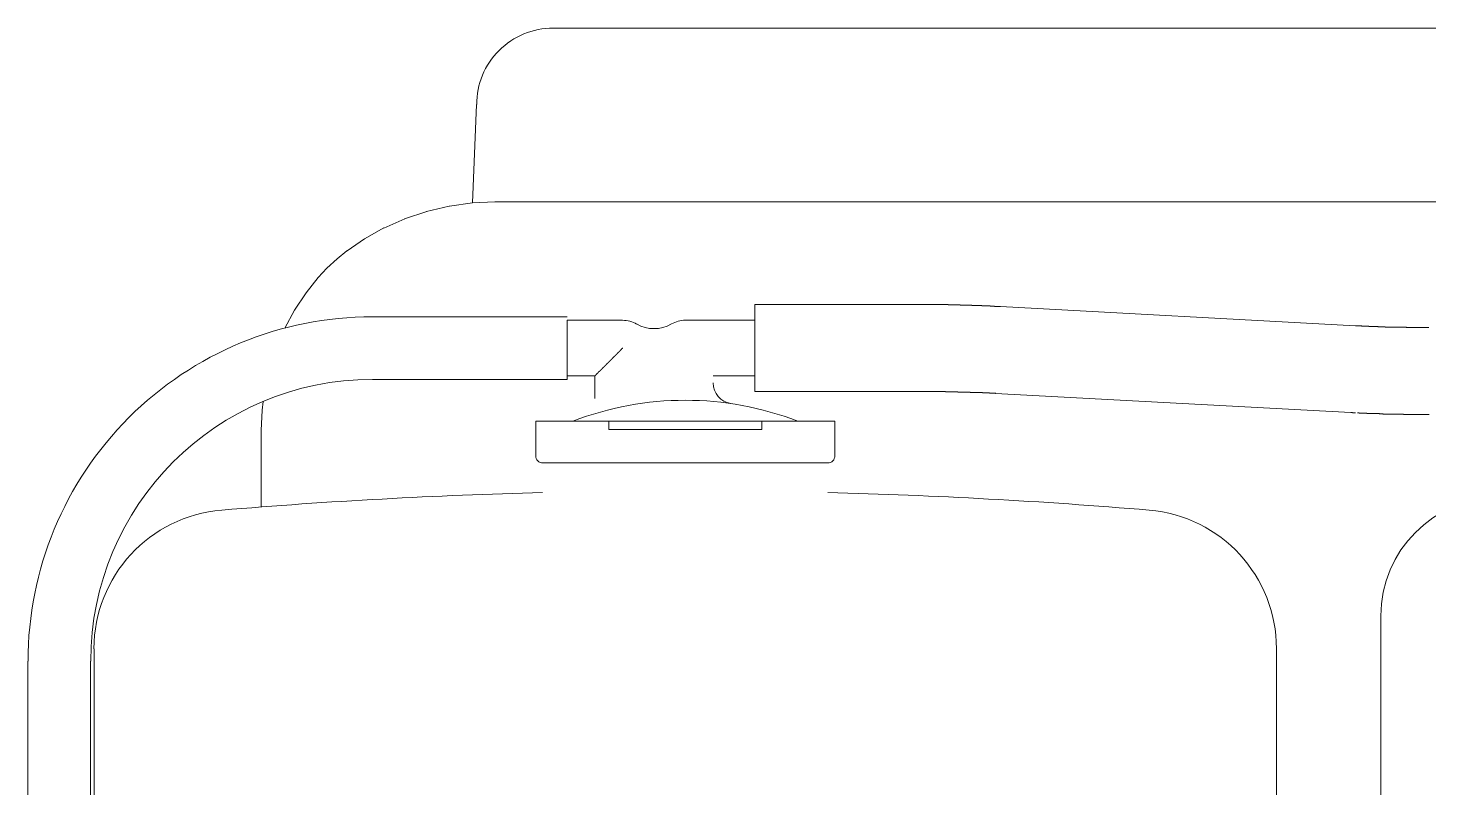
# Model space of a CAD drawing. Header units: millimetres. Extents: x 5194 to 16594, y 329 to 7592.
# Drawn here: x 10502.4 to 10703.8, y 4315.4 to 4424.7 of the extents above; entities that cross this region are included whole.
import ezdxf

# ---------------------------------------------------------------- set-up
doc = ezdxf.new("R2010")
doc.units = ezdxf.units.MM
doc.header["$MEASUREMENT"] = 0
doc.layers.add('PDF_Geometry', color=7, linetype='Continuous', true_color=0x231f20)

msp = doc.modelspace()

# ---------------------------------------------------------------- linework, layer by layer
at = {"layer": 'PDF_Geometry', "color": 0, "lineweight": 9}
for p, q in [((10832.88, 4424.66), (10577.9, 4424.66)), ((10566.9, 4413.66), (10566.3, 4399.54)), ((10566.3, 4399.53), (10562.98, 4399.06)), ((10566.3, 4399.54), (10569.51, 4399.67)), ((10569.51, 4399.67), (10790.15, 4399.67)), ((10559.72, 4398.3), (10556.54, 4397.24)), ((10562.97, 4399.07), (10559.71, 4398.3)), ((10553.57, 4395.93), (10550.76, 4394.35)), ((10556.55, 4397.24), (10553.56, 4395.92)), ((10550.76, 4394.36), (10548.26, 4392.65)), ((10546.82, 4391.5), (10545.36, 4390.15)), ((10548.25, 4392.66), (10546.84, 4391.51)), ((10545.35, 4390.15), (10544.12, 4388.8)), ((10544.12, 4388.8), (10542.39, 4386.62)), ((10542.39, 4386.61), (10540.7, 4384.12)), ((10540.7, 4384.12), (10539.3, 4381.54)), ((10630.95, 4384.91), (10606.89, 4384.91)), ((10606.89, 4384.91), (10606.89, 4372.41)), ((10630.96, 4384.91), (10630.98, 4384.91)), ((10630.98, 4384.91), (10631.01, 4384.91)), ((10633.66, 4384.91), (10633.68, 4384.91)), ((10633.68, 4384.91), (10633.7, 4384.91)), ((10633.7, 4384.91), (10633.73, 4384.91)), ((10633.73, 4384.91), (10633.75, 4384.91)), ((10634.33, 4384.91), (10634.38, 4384.91)), ((10634.38, 4384.91), (10634.4, 4384.91)), ((10634.4, 4384.91), (10634.42, 4384.91)), ((10634.67, 4384.91), (10634.69, 4384.89)), ((10634.69, 4384.89), (10634.74, 4384.89)), ((10634.96, 4384.89), (10634.99, 4384.89)), ((10634.99, 4384.89), (10635.01, 4384.89)), ((10635.01, 4384.89), (10635.03, 4384.89)), ((10635.03, 4384.89), (10635.05, 4384.89)), ((10635.05, 4384.89), (10635.1, 4384.89)), ((10635.1, 4384.89), (10635.12, 4384.89)), ((10635.35, 4384.89), (10635.37, 4384.89)), ((10635.37, 4384.89), (10635.39, 4384.89)), ((10635.68, 4384.87), (10635.71, 4384.87)), ((10635.71, 4384.87), (10635.73, 4384.87)), ((10635.73, 4384.87), (10635.75, 4384.87)), ((10636.31, 4384.87), (10636.36, 4384.87)), ((10636.36, 4384.87), (10636.38, 4384.87)), ((10636.38, 4384.87), (10636.4, 4384.87)), ((10636.4, 4384.87), (10636.43, 4384.87)), ((10636.43, 4384.87), (10636.43, 4384.84)), ((10636.43, 4384.84), (10636.45, 4384.84)), ((10637.6, 4384.84), (10637.64, 4384.84)), ((10637.64, 4384.84), (10637.64, 4384.82)), ((10637.64, 4384.82), (10637.66, 4384.82)), ((10638.09, 4384.82), (10638.11, 4384.82)), ((10638.11, 4384.82), (10638.11, 4384.8)), ((10638.11, 4384.8), (10638.14, 4384.8)), ((10638.65, 4384.8), (10638.68, 4384.8)), ((10638.68, 4384.8), (10638.68, 4384.78)), ((10638.68, 4384.78), (10638.7, 4384.78)), ((10639.51, 4384.78), (10639.53, 4384.78)), ((10639.53, 4384.78), (10639.53, 4384.75)), ((10639.53, 4384.75), (10639.55, 4384.75)), ((10639.55, 4384.75), (10639.57, 4384.75)), ((10639.57, 4384.75), (10639.6, 4384.75)), ((10639.78, 4384.75), (10639.8, 4384.75)), ((10639.8, 4384.75), (10639.84, 4384.75)), ((10639.84, 4384.75), (10639.87, 4384.75)), ((10639.87, 4384.75), (10639.89, 4384.75)), ((10639.89, 4384.75), (10639.91, 4384.75)), ((10639.91, 4384.75), (10639.93, 4384.73)), ((10639.93, 4384.73), (10639.96, 4384.73)), ((10639.96, 4384.73), (10640, 4384.73)), ((10640, 4384.73), (10640.02, 4384.73)), ((10640.02, 4384.73), (10640.05, 4384.73)), ((10640.05, 4384.73), (10640.07, 4384.73)), ((10640.07, 4384.73), (10640.09, 4384.73)), ((10640.09, 4384.73), (10640.11, 4384.73)), ((10640.68, 4384.73), (10640.7, 4384.73)), ((10640.7, 4384.73), (10640.72, 4384.73)), ((10640.72, 4384.73), (10640.72, 4384.71)), ((10640.72, 4384.71), (10640.77, 4384.71)), ((10640.77, 4384.71), (10640.79, 4384.71)), ((10641.01, 4384.71), (10641.04, 4384.71)), ((10641.04, 4384.71), (10641.06, 4384.69)), ((10641.33, 4384.69), (10641.35, 4384.69)), ((10641.35, 4384.69), (10641.37, 4384.69)), ((10641.37, 4384.69), (10641.37, 4384.66)), ((10641.37, 4384.66), (10641.4, 4384.66)), ((10641.98, 4384.66), (10642.03, 4384.66)), ((10642.03, 4384.66), (10642.03, 4384.64)), ((10642.03, 4384.64), (10642.05, 4384.64)), ((10642.16, 4384.64), (10642.21, 4384.64)), ((10642.21, 4384.64), (10693.26, 4381.87)), ((10579.9, 4383.17), (10551.9, 4383.17)), ((10579.9, 4374.17), (10579.91, 4382.67)), ((10579.91, 4382.67), (10587.89, 4382.67)), ((10596.9, 4382.67), (10606.88, 4382.67)), ((10693.25, 4381.87), (10693.29, 4381.87)), ((10693.76, 4381.87), (10693.78, 4381.87)), ((10693.78, 4381.87), (10693.78, 4381.85)), ((10693.78, 4381.85), (10693.81, 4381.85)), ((10693.81, 4381.85), (10693.85, 4381.85)), ((10693.85, 4381.85), (10693.87, 4381.85)), ((10694.1, 4381.85), (10694.12, 4381.85)), ((10694.12, 4381.85), (10694.14, 4381.85)), ((10694.14, 4381.85), (10694.17, 4381.83)), ((10694.17, 4381.83), (10694.21, 4381.83)), ((10694.21, 4381.83), (10694.26, 4381.83)), ((10694.26, 4381.83), (10694.28, 4381.83)), ((10694.28, 4381.83), (10694.3, 4381.83)), ((10694.3, 4381.83), (10694.32, 4381.83)), ((10694.32, 4381.83), (10694.35, 4381.83)), ((10694.35, 4381.83), (10694.39, 4381.83)), ((10694.39, 4381.83), (10694.44, 4381.83)), ((10694.44, 4381.83), (10694.46, 4381.83)), ((10694.46, 4381.83), (10694.48, 4381.83)), ((10694.48, 4381.83), (10694.5, 4381.8)), ((10694.5, 4381.8), (10694.53, 4381.8)), ((10695.16, 4381.8), (10695.18, 4381.8)), ((10695.18, 4381.8), (10695.2, 4381.8)), ((10695.2, 4381.8), (10695.2, 4381.78)), ((10695.2, 4381.78), (10695.22, 4381.78)), ((10695.22, 4381.78), (10695.25, 4381.78)), ((10695.25, 4381.78), (10695.27, 4381.78)), ((10695.61, 4381.78), (10695.65, 4381.76)), ((10695.65, 4381.76), (10695.7, 4381.76)), ((10696.01, 4381.76), (10696.06, 4381.76)), ((10696.06, 4381.76), (10696.08, 4381.76)), ((10696.08, 4381.76), (10696.1, 4381.76)), ((10696.1, 4381.76), (10696.12, 4381.76)), ((10696.44, 4381.76), (10696.46, 4381.76)), ((10696.46, 4381.76), (10696.48, 4381.76)), ((10696.48, 4381.76), (10696.51, 4381.74)), ((10696.51, 4381.74), (10696.53, 4381.74)), ((10696.53, 4381.74), (10696.57, 4381.74)), ((10696.57, 4381.74), (10696.62, 4381.74)), ((10696.62, 4381.74), (10696.64, 4381.74)), ((10696.64, 4381.74), (10696.66, 4381.74)), ((10696.66, 4381.74), (10696.69, 4381.74)), ((10696.84, 4381.74), (10696.87, 4381.74)), ((10696.87, 4381.74), (10696.89, 4381.74)), ((10696.89, 4381.74), (10696.91, 4381.74)), ((10696.91, 4381.74), (10696.93, 4381.74)), ((10696.93, 4381.74), (10696.93, 4381.71)), ((10696.93, 4381.71), (10696.98, 4381.71)), ((10697.52, 4381.71), (10697.54, 4381.71)), ((10697.54, 4381.71), (10697.54, 4381.69)), ((10697.54, 4381.69), (10697.56, 4381.69)), ((10698.71, 4381.69), (10698.73, 4381.69)), ((10698.73, 4381.69), (10698.73, 4381.67)), ((10698.73, 4381.67), (10698.78, 4381.67)), ((10699.45, 4381.67), (10699.47, 4381.67)), ((10699.47, 4381.67), (10699.47, 4381.65)), ((10699.47, 4381.65), (10699.52, 4381.65)), ((10699.52, 4381.65), (10699.54, 4381.65)), ((10699.54, 4381.65), (10699.56, 4381.65)), ((10700.4, 4381.65), (10700.44, 4381.65)), ((10700.44, 4381.65), (10700.46, 4381.65)), ((10700.46, 4381.65), (10700.49, 4381.65)), ((10700.49, 4381.65), (10700.51, 4381.65)), ((10700.51, 4381.65), (10700.53, 4381.65)), ((10700.53, 4381.65), (10700.55, 4381.65)), ((10700.55, 4381.65), (10700.58, 4381.62)), ((10700.58, 4381.62), (10700.62, 4381.62)), ((10700.62, 4381.62), (10700.64, 4381.62)), ((10700.64, 4381.62), (10700.67, 4381.62)), ((10700.67, 4381.62), (10700.69, 4381.62)), ((10700.82, 4381.62), (10700.85, 4381.62)), ((10700.85, 4381.62), (10700.87, 4381.62)), ((10700.87, 4381.62), (10700.89, 4381.62)), ((10701.25, 4381.62), (10701.27, 4381.62)), ((10701.27, 4381.62), (10701.32, 4381.62)), ((10701.32, 4381.62), (10701.36, 4381.62)), ((10701.36, 4381.62), (10701.39, 4381.62)), ((10703.23, 4381.62), (10703.25, 4381.62)), ((10703.25, 4381.62), (10703.28, 4381.62)), ((10703.28, 4381.62), (10703.3, 4381.62)), ((10703.8, 4381.62), (10703.82, 4381.62)), ((10586.41, 4377.17), (10586.39, 4377.17)), ((10586.39, 4377.17), (10586.39, 4377.15)), ((10586.43, 4377.17), (10586.41, 4377.17)), ((10586.45, 4377.21), (10586.43, 4377.21)), ((10586.43, 4377.21), (10586.43, 4377.19)), ((10586.43, 4377.19), (10586.43, 4377.17)), ((10586.48, 4377.24), (10586.45, 4377.24)), ((10586.45, 4377.24), (10586.45, 4377.21)), ((10586.5, 4377.26), (10586.48, 4377.26)), ((10586.48, 4377.26), (10586.48, 4377.24)), ((10586.54, 4377.3), (10586.5, 4377.3)), ((10586.5, 4377.3), (10586.5, 4377.28)), ((10586.5, 4377.28), (10586.5, 4377.26)), ((10586.57, 4377.33), (10586.54, 4377.33)), ((10586.54, 4377.33), (10586.54, 4377.3)), ((10586.59, 4377.35), (10586.57, 4377.35)), ((10586.57, 4377.35), (10586.57, 4377.33)), ((10586.61, 4377.37), (10586.59, 4377.37)), ((10586.59, 4377.37), (10586.59, 4377.35)), ((10586.63, 4377.39), (10586.61, 4377.39)), ((10586.61, 4377.39), (10586.61, 4377.37)), ((10586.66, 4377.44), (10586.63, 4377.44)), ((10586.63, 4377.44), (10586.63, 4377.42)), ((10586.63, 4377.42), (10586.63, 4377.39)), ((10586.68, 4377.44), (10586.66, 4377.44)), ((10586.72, 4377.48), (10586.68, 4377.48)), ((10586.68, 4377.48), (10586.68, 4377.46)), ((10586.68, 4377.46), (10586.68, 4377.44)), ((10586.75, 4377.51), (10586.72, 4377.51)), ((10586.72, 4377.51), (10586.72, 4377.48)), ((10586.77, 4377.53), (10586.75, 4377.53)), ((10586.75, 4377.53), (10586.75, 4377.51)), ((10586.79, 4377.55), (10586.77, 4377.55)), ((10586.77, 4377.55), (10586.77, 4377.53)), ((10586.81, 4377.57), (10586.79, 4377.57)), ((10586.79, 4377.57), (10586.79, 4377.55)), ((10586.84, 4377.62), (10586.81, 4377.62)), ((10586.81, 4377.62), (10586.81, 4377.6)), ((10586.81, 4377.6), (10586.81, 4377.57)), ((10586.86, 4377.62), (10586.84, 4377.62)), ((10586.9, 4377.66), (10586.86, 4377.66)), ((10586.86, 4377.66), (10586.86, 4377.64)), ((10586.86, 4377.64), (10586.86, 4377.62)), ((10586.93, 4377.69), (10586.9, 4377.69)), ((10586.9, 4377.69), (10586.9, 4377.66)), ((10586.95, 4377.71), (10586.93, 4377.71)), ((10586.93, 4377.71), (10586.93, 4377.69)), ((10586.97, 4377.73), (10586.95, 4377.73)), ((10586.95, 4377.73), (10586.95, 4377.71)), ((10586.99, 4377.75), (10586.97, 4377.75)), ((10586.97, 4377.75), (10586.97, 4377.73)), ((10587.02, 4377.78), (10586.99, 4377.78)), ((10586.99, 4377.78), (10586.99, 4377.75)), ((10587.04, 4377.8), (10587.02, 4377.8)), ((10587.02, 4377.8), (10587.02, 4377.78)), ((10587.08, 4377.82), (10587.04, 4377.82)), ((10587.04, 4377.82), (10587.04, 4377.8)), ((10587.11, 4377.87), (10587.08, 4377.87)), ((10587.08, 4377.87), (10587.08, 4377.84)), ((10587.08, 4377.84), (10587.08, 4377.82)), ((10587.13, 4377.87), (10587.11, 4377.87)), ((10587.15, 4377.91), (10587.13, 4377.91)), ((10587.13, 4377.91), (10587.13, 4377.89)), ((10587.13, 4377.89), (10587.13, 4377.87)), ((10587.17, 4377.93), (10587.15, 4377.93)), ((10587.15, 4377.93), (10587.15, 4377.91)), ((10587.2, 4377.96), (10587.17, 4377.96)), ((10587.17, 4377.96), (10587.17, 4377.93)), ((10587.22, 4377.98), (10587.2, 4377.98)), ((10587.2, 4377.98), (10587.2, 4377.96)), ((10587.26, 4378), (10587.22, 4378)), ((10587.22, 4378), (10587.22, 4377.98)), ((10587.31, 4378.05), (10587.26, 4378.05)), ((10587.26, 4378.05), (10587.26, 4378.02)), ((10587.26, 4378.02), (10587.26, 4378)), ((10587.33, 4378.09), (10587.31, 4378.09)), ((10587.31, 4378.09), (10587.31, 4378.07)), ((10587.31, 4378.07), (10587.31, 4378.05)), ((10587.35, 4378.11), (10587.33, 4378.11)), ((10587.33, 4378.11), (10587.33, 4378.09)), ((10587.38, 4378.14), (10587.35, 4378.14)), ((10587.35, 4378.14), (10587.35, 4378.11)), ((10587.4, 4378.16), (10587.38, 4378.16)), ((10587.38, 4378.16), (10587.38, 4378.14)), ((10587.42, 4378.18), (10587.4, 4378.18)), ((10587.4, 4378.18), (10587.4, 4378.16)), ((10587.47, 4378.23), (10587.42, 4378.23)), ((10587.42, 4378.23), (10587.42, 4378.2)), ((10587.42, 4378.2), (10587.42, 4378.18)), ((10587.49, 4378.25), (10587.47, 4378.25)), ((10587.47, 4378.25), (10587.47, 4378.23)), ((10587.51, 4378.27), (10587.49, 4378.27)), ((10587.49, 4378.27), (10587.49, 4378.25)), ((10587.53, 4378.29), (10587.51, 4378.29)), ((10587.51, 4378.29), (10587.51, 4378.27)), ((10587.56, 4378.32), (10587.53, 4378.32)), ((10587.53, 4378.32), (10587.53, 4378.29)), ((10587.58, 4378.36), (10587.56, 4378.36)), ((10587.56, 4378.36), (10587.56, 4378.34)), ((10587.56, 4378.34), (10587.56, 4378.32)), ((10587.6, 4378.36), (10587.58, 4378.36)), ((10587.65, 4378.41), (10587.6, 4378.41)), ((10587.6, 4378.41), (10587.6, 4378.38)), ((10587.6, 4378.38), (10587.6, 4378.36)), ((10587.67, 4378.43), (10587.65, 4378.43)), ((10587.65, 4378.43), (10587.65, 4378.41)), ((10587.69, 4378.45), (10587.67, 4378.45)), ((10587.67, 4378.45), (10587.67, 4378.43)), ((10587.71, 4378.47), (10587.69, 4378.47)), ((10587.69, 4378.47), (10587.69, 4378.45)), ((10587.74, 4378.5), (10587.71, 4378.5)), ((10587.71, 4378.5), (10587.71, 4378.47)), ((10587.76, 4378.54), (10587.74, 4378.54)), ((10587.74, 4378.54), (10587.74, 4378.52)), ((10587.74, 4378.52), (10587.74, 4378.5)), ((10587.78, 4378.54), (10587.76, 4378.54)), ((10587.83, 4378.59), (10587.78, 4378.59)), ((10587.78, 4378.59), (10587.78, 4378.56)), ((10587.78, 4378.56), (10587.78, 4378.54)), ((10587.85, 4378.61), (10587.83, 4378.61)), ((10587.83, 4378.61), (10587.83, 4378.59)), ((10587.87, 4378.63), (10587.85, 4378.63)), ((10587.85, 4378.63), (10587.85, 4378.61)), ((10587.89, 4378.65), (10587.87, 4378.65)), ((10587.87, 4378.65), (10587.87, 4378.63)), ((10587.89, 4378.68), (10587.89, 4378.65)), ((10584.37, 4375.14), (10584.35, 4375.14)), ((10584.35, 4375.14), (10584.35, 4375.12)), ((10584.39, 4375.14), (10584.37, 4375.14)), ((10584.42, 4375.19), (10584.39, 4375.19)), ((10584.39, 4375.19), (10584.39, 4375.17)), ((10584.39, 4375.17), (10584.39, 4375.14)), ((10584.44, 4375.21), (10584.42, 4375.21)), ((10584.42, 4375.21), (10584.42, 4375.19)), ((10584.46, 4375.23), (10584.44, 4375.23)), ((10584.44, 4375.23), (10584.44, 4375.21)), ((10584.48, 4375.26), (10584.46, 4375.26)), ((10584.46, 4375.26), (10584.46, 4375.23)), ((10584.53, 4375.28), (10584.48, 4375.28)), ((10584.48, 4375.28), (10584.48, 4375.26)), ((10584.55, 4375.32), (10584.53, 4375.32)), ((10584.53, 4375.32), (10584.53, 4375.3)), ((10584.53, 4375.3), (10584.53, 4375.28)), ((10584.57, 4375.32), (10584.55, 4375.32)), ((10584.6, 4375.37), (10584.57, 4375.37)), ((10584.57, 4375.37), (10584.57, 4375.34)), ((10584.57, 4375.34), (10584.57, 4375.32)), ((10584.62, 4375.39), (10584.6, 4375.39)), ((10584.6, 4375.39), (10584.6, 4375.37)), ((10584.64, 4375.41), (10584.62, 4375.41)), ((10584.62, 4375.41), (10584.62, 4375.39)), ((10584.66, 4375.43), (10584.64, 4375.43)), ((10584.64, 4375.43), (10584.64, 4375.41)), ((10584.7, 4375.46), (10584.66, 4375.46)), ((10584.66, 4375.46), (10584.66, 4375.43)), ((10584.72, 4375.48), (10584.7, 4375.48)), ((10584.7, 4375.48), (10584.7, 4375.46)), ((10584.75, 4375.5), (10584.72, 4375.5)), ((10584.72, 4375.5), (10584.72, 4375.48)), ((10584.77, 4375.53), (10584.75, 4375.53)), ((10584.75, 4375.53), (10584.75, 4375.5)), ((10584.79, 4375.55), (10584.77, 4375.55)), ((10584.77, 4375.55), (10584.77, 4375.53)), ((10584.81, 4375.59), (10584.79, 4375.59)), ((10584.79, 4375.59), (10584.79, 4375.57)), ((10584.79, 4375.57), (10584.79, 4375.55)), ((10584.84, 4375.59), (10584.81, 4375.59)), ((10584.88, 4375.64), (10584.84, 4375.64)), ((10584.84, 4375.64), (10584.84, 4375.62)), ((10584.84, 4375.62), (10584.84, 4375.59)), ((10584.93, 4375.68), (10584.88, 4375.68)), ((10584.88, 4375.68), (10584.88, 4375.66)), ((10584.88, 4375.66), (10584.88, 4375.64)), ((10584.95, 4375.71), (10584.93, 4375.71)), ((10584.93, 4375.71), (10584.93, 4375.68)), ((10584.97, 4375.73), (10584.95, 4375.73)), ((10584.95, 4375.73), (10584.95, 4375.71)), ((10584.99, 4375.75), (10584.97, 4375.75)), ((10584.97, 4375.75), (10584.97, 4375.73)), ((10585.02, 4375.77), (10584.99, 4375.77)), ((10584.99, 4375.77), (10584.99, 4375.75)), ((10585.06, 4375.82), (10585.02, 4375.82)), ((10585.02, 4375.82), (10585.02, 4375.8)), ((10585.02, 4375.8), (10585.02, 4375.77)), ((10585.11, 4375.86), (10585.06, 4375.86)), ((10585.06, 4375.86), (10585.06, 4375.84)), ((10585.06, 4375.84), (10585.06, 4375.82)), ((10585.13, 4375.89), (10585.11, 4375.89)), ((10585.11, 4375.89), (10585.11, 4375.86)), ((10585.15, 4375.91), (10585.13, 4375.91)), ((10585.13, 4375.91), (10585.13, 4375.89)), ((10585.17, 4375.93), (10585.15, 4375.93)), ((10585.15, 4375.93), (10585.15, 4375.91)), ((10585.2, 4375.95), (10585.17, 4375.95)), ((10585.17, 4375.95), (10585.17, 4375.93)), ((10585.22, 4375.98), (10585.2, 4375.98)), ((10585.2, 4375.98), (10585.2, 4375.95)), ((10585.24, 4376), (10585.22, 4376)), ((10585.22, 4376), (10585.22, 4375.98)), ((10585.29, 4376.02), (10585.24, 4376.02)), ((10585.24, 4376.02), (10585.24, 4376)), ((10585.31, 4376.07), (10585.29, 4376.07)), ((10585.29, 4376.07), (10585.29, 4376.04)), ((10585.29, 4376.04), (10585.29, 4376.02)), ((10585.33, 4376.07), (10585.31, 4376.07)), ((10585.35, 4376.11), (10585.33, 4376.11)), ((10585.33, 4376.11), (10585.33, 4376.09)), ((10585.33, 4376.09), (10585.33, 4376.07)), ((10585.38, 4376.13), (10585.35, 4376.13)), ((10585.35, 4376.13), (10585.35, 4376.11)), ((10585.4, 4376.16), (10585.38, 4376.16)), ((10585.38, 4376.16), (10585.38, 4376.13)), ((10585.42, 4376.18), (10585.4, 4376.18)), ((10585.4, 4376.18), (10585.4, 4376.16)), ((10585.47, 4376.2), (10585.42, 4376.2)), ((10585.42, 4376.2), (10585.42, 4376.18)), ((10585.49, 4376.25), (10585.47, 4376.25)), ((10585.47, 4376.25), (10585.47, 4376.22)), ((10585.47, 4376.22), (10585.47, 4376.2)), ((10585.51, 4376.25), (10585.49, 4376.25)), ((10585.53, 4376.29), (10585.51, 4376.29)), ((10585.51, 4376.29), (10585.51, 4376.27)), ((10585.51, 4376.27), (10585.51, 4376.25)), ((10585.56, 4376.31), (10585.53, 4376.31)), ((10585.53, 4376.31), (10585.53, 4376.29)), ((10585.58, 4376.34), (10585.56, 4376.34)), ((10585.56, 4376.34), (10585.56, 4376.31)), ((10585.62, 4376.38), (10585.58, 4376.38)), ((10585.58, 4376.38), (10585.58, 4376.36)), ((10585.58, 4376.36), (10585.58, 4376.34)), ((10585.65, 4376.4), (10585.62, 4376.4)), ((10585.62, 4376.4), (10585.62, 4376.38)), ((10585.67, 4376.43), (10585.65, 4376.43)), ((10585.65, 4376.43), (10585.65, 4376.4)), ((10585.69, 4376.45), (10585.67, 4376.45)), ((10585.67, 4376.45), (10585.67, 4376.43)), ((10585.71, 4376.47), (10585.69, 4376.47)), ((10585.69, 4376.47), (10585.69, 4376.45)), ((10585.74, 4376.52), (10585.71, 4376.52)), ((10585.71, 4376.52), (10585.71, 4376.49)), ((10585.71, 4376.49), (10585.71, 4376.47)), ((10585.76, 4376.52), (10585.74, 4376.52)), ((10585.8, 4376.56), (10585.76, 4376.56)), ((10585.76, 4376.56), (10585.76, 4376.54)), ((10585.76, 4376.54), (10585.76, 4376.52)), ((10585.83, 4376.58), (10585.8, 4376.58)), ((10585.8, 4376.58), (10585.8, 4376.56)), ((10585.85, 4376.61), (10585.83, 4376.61)), ((10585.83, 4376.61), (10585.83, 4376.58)), ((10585.87, 4376.63), (10585.85, 4376.63)), ((10585.85, 4376.63), (10585.85, 4376.61)), ((10585.89, 4376.65), (10585.87, 4376.65)), ((10585.87, 4376.65), (10585.87, 4376.63)), ((10585.92, 4376.7), (10585.89, 4376.7)), ((10585.89, 4376.7), (10585.89, 4376.67)), ((10585.89, 4376.67), (10585.89, 4376.65)), ((10585.94, 4376.7), (10585.92, 4376.7)), ((10585.98, 4376.74), (10585.94, 4376.74)), ((10585.94, 4376.74), (10585.94, 4376.72)), ((10585.94, 4376.72), (10585.94, 4376.7)), ((10586.03, 4376.79), (10585.98, 4376.79)), ((10585.98, 4376.79), (10585.98, 4376.76)), ((10585.98, 4376.76), (10585.98, 4376.74)), ((10586.05, 4376.81), (10586.03, 4376.81)), ((10586.03, 4376.81), (10586.03, 4376.79)), ((10586.07, 4376.83), (10586.05, 4376.83)), ((10586.05, 4376.83), (10586.05, 4376.81)), ((10586.1, 4376.85), (10586.07, 4376.85)), ((10586.07, 4376.85), (10586.07, 4376.83)), ((10586.12, 4376.88), (10586.1, 4376.88)), ((10586.1, 4376.88), (10586.1, 4376.85)), ((10586.16, 4376.9), (10586.12, 4376.9)), ((10586.12, 4376.9), (10586.12, 4376.88)), ((10586.21, 4376.94), (10586.16, 4376.94)), ((10586.16, 4376.94), (10586.16, 4376.92)), ((10586.16, 4376.92), (10586.16, 4376.9)), ((10586.23, 4376.99), (10586.21, 4376.99)), ((10586.21, 4376.99), (10586.21, 4376.97)), ((10586.21, 4376.97), (10586.21, 4376.94)), ((10586.25, 4377.01), (10586.23, 4377.01)), ((10586.23, 4377.01), (10586.23, 4376.99)), ((10586.27, 4377.03), (10586.25, 4377.03)), ((10586.25, 4377.03), (10586.25, 4377.01)), ((10586.3, 4377.06), (10586.27, 4377.06)), ((10586.27, 4377.06), (10586.27, 4377.03)), ((10586.32, 4377.08), (10586.3, 4377.08)), ((10586.3, 4377.08), (10586.3, 4377.06)), ((10586.34, 4377.1), (10586.32, 4377.1)), ((10586.32, 4377.1), (10586.32, 4377.08)), ((10586.39, 4377.12), (10586.34, 4377.12)), ((10586.34, 4377.12), (10586.34, 4377.1)), ((10586.39, 4377.15), (10586.39, 4377.12)), ((10551.9, 4374.17), (10579.9, 4374.17)), ((10579.89, 4374.66), (10583.9, 4374.66)), ((10583.92, 4374.67), (10583.9, 4374.67)), ((10583.9, 4374.67), (10583.9, 4374.65)), ((10583.9, 4374.66), (10583.9, 4371.42)), ((10583.95, 4374.72), (10583.92, 4374.72)), ((10583.92, 4374.72), (10583.92, 4374.69)), ((10583.92, 4374.69), (10583.92, 4374.67)), ((10583.97, 4374.72), (10583.95, 4374.72)), ((10584.01, 4374.76), (10583.97, 4374.76)), ((10583.97, 4374.76), (10583.97, 4374.74)), ((10583.97, 4374.74), (10583.97, 4374.72)), ((10584.04, 4374.78), (10584.01, 4374.78)), ((10584.01, 4374.78), (10584.01, 4374.76)), ((10584.06, 4374.81), (10584.04, 4374.81)), ((10584.04, 4374.81), (10584.04, 4374.78)), ((10584.08, 4374.83), (10584.06, 4374.83)), ((10584.06, 4374.83), (10584.06, 4374.81)), ((10584.1, 4374.85), (10584.08, 4374.85)), ((10584.08, 4374.85), (10584.08, 4374.83)), ((10584.13, 4374.9), (10584.1, 4374.9)), ((10584.1, 4374.9), (10584.1, 4374.87)), ((10584.1, 4374.87), (10584.1, 4374.85)), ((10584.15, 4374.9), (10584.13, 4374.9)), ((10584.19, 4374.94), (10584.15, 4374.94)), ((10584.15, 4374.94), (10584.15, 4374.92)), ((10584.15, 4374.92), (10584.15, 4374.9)), ((10584.21, 4374.99), (10584.19, 4374.99)), ((10584.19, 4374.99), (10584.19, 4374.96)), ((10584.19, 4374.96), (10584.19, 4374.94)), ((10584.24, 4375.01), (10584.21, 4375.01)), ((10584.21, 4375.01), (10584.21, 4374.99)), ((10584.26, 4375.03), (10584.24, 4375.03)), ((10584.24, 4375.03), (10584.24, 4375.01)), ((10584.28, 4375.05), (10584.26, 4375.05)), ((10584.26, 4375.05), (10584.26, 4375.03)), ((10584.3, 4375.08), (10584.28, 4375.08)), ((10584.28, 4375.08), (10584.28, 4375.05)), ((10584.35, 4375.1), (10584.3, 4375.1)), ((10584.3, 4375.1), (10584.3, 4375.08)), ((10584.35, 4375.12), (10584.35, 4375.1)), ((10600.9, 4374.66), (10606.9, 4374.66)), ((10606.89, 4372.42), (10630.95, 4372.42)), ((10630.96, 4372.42), (10630.98, 4372.42)), ((10634.27, 4372.42), (10634.29, 4372.42)), ((10634.29, 4372.42), (10634.29, 4372.39)), ((10634.29, 4372.39), (10634.33, 4372.39)), ((10635.32, 4372.39), (10635.35, 4372.39)), ((10635.35, 4372.39), (10635.35, 4372.37)), ((10635.35, 4372.37), (10635.37, 4372.37)), ((10636.07, 4372.37), (10636.09, 4372.37)), ((10636.09, 4372.37), (10636.09, 4372.35)), ((10636.09, 4372.35), (10636.11, 4372.35)), ((10637.24, 4372.35), (10637.28, 4372.35)), ((10637.28, 4372.35), (10637.28, 4372.33)), ((10637.28, 4372.33), (10637.3, 4372.33)), ((10637.82, 4372.33), (10637.87, 4372.33)), ((10637.87, 4372.33), (10637.87, 4372.3)), ((10637.87, 4372.3), (10637.89, 4372.3)), ((10638.32, 4372.3), (10638.34, 4372.3)), ((10638.34, 4372.3), (10638.34, 4372.28)), ((10638.34, 4372.28), (10638.38, 4372.28)), ((10639.15, 4372.28), (10639.17, 4372.28)), ((10639.17, 4372.28), (10639.17, 4372.26)), ((10639.17, 4372.26), (10639.19, 4372.26)), ((10639.6, 4372.26), (10639.62, 4372.26)), ((10639.62, 4372.26), (10639.62, 4372.24)), ((10639.62, 4372.24), (10639.66, 4372.24)), ((10640.29, 4372.24), (10640.32, 4372.24)), ((10640.32, 4372.24), (10640.32, 4372.21)), ((10640.32, 4372.21), (10640.36, 4372.21)), ((10640.63, 4372.21), (10640.65, 4372.21)), ((10640.65, 4372.21), (10640.65, 4372.19)), ((10640.65, 4372.19), (10640.68, 4372.19)), ((10640.99, 4372.19), (10641.01, 4372.19)), ((10641.01, 4372.19), (10641.01, 4372.17)), ((10641.01, 4372.17), (10641.04, 4372.17)), ((10641.04, 4372.17), (10641.06, 4372.17)), ((10641.06, 4372.17), (10641.1, 4372.17)), ((10641.11, 4372.17), (10641.13, 4372.17)), ((10641.51, 4372.17), (10641.54, 4372.17)), ((10641.52, 4372.16), (10692.6, 4369.4)), ((10536.04, 4369.72), (10535.91, 4366.8)), ((10536.22, 4371), (10536.04, 4369.72)), ((10692.59, 4369.4), (10692.61, 4369.4)), ((10692.79, 4369.4), (10692.81, 4369.4)), ((10692.81, 4369.4), (10692.81, 4369.37)), ((10692.81, 4369.37), (10692.83, 4369.37)), ((10692.83, 4369.37), (10692.86, 4369.37)), ((10693.71, 4369.35), (10693.73, 4369.35)), ((10693.73, 4369.35), (10693.76, 4369.35)), ((10693.76, 4369.35), (10693.78, 4369.35)), ((10693.78, 4369.35), (10693.78, 4369.33)), ((10693.78, 4369.33), (10693.8, 4369.33)), ((10694.07, 4369.33), (10694.09, 4369.33)), ((10694.09, 4369.33), (10694.09, 4369.31)), ((10694.09, 4369.31), (10694.12, 4369.31)), ((10694.86, 4369.31), (10694.88, 4369.31)), ((10694.88, 4369.31), (10694.88, 4369.28)), ((10694.88, 4369.28), (10694.9, 4369.28)), ((10695.24, 4369.28), (10695.26, 4369.28)), ((10695.26, 4369.28), (10695.26, 4369.26)), ((10695.26, 4369.26), (10695.31, 4369.26)), ((10696.12, 4369.26), (10696.14, 4369.26)), ((10696.14, 4369.26), (10696.14, 4369.24)), ((10696.14, 4369.24), (10696.16, 4369.24)), ((10696.16, 4369.24), (10696.18, 4369.24)), ((10696.18, 4369.24), (10696.23, 4369.24)), ((10696.68, 4369.24), (10696.7, 4369.22)), ((10696.7, 4369.22), (10696.72, 4369.22)), ((10696.72, 4369.22), (10696.77, 4369.22)), ((10696.97, 4369.22), (10696.99, 4369.22)), ((10696.99, 4369.22), (10697.02, 4369.22)), ((10697.2, 4369.22), (10697.22, 4369.19)), ((10697.22, 4369.19), (10697.24, 4369.19)), ((10697.24, 4369.19), (10697.26, 4369.19)), ((10697.26, 4369.19), (10697.29, 4369.19)), ((10698.37, 4369.19), (10698.39, 4369.19)), ((10698.39, 4369.19), (10698.43, 4369.19)), ((10698.43, 4369.19), (10698.43, 4369.17)), ((10698.43, 4369.17), (10698.46, 4369.17)), ((10699.24, 4369.17), (10699.27, 4369.17)), ((10699.27, 4369.17), (10699.27, 4369.15)), ((10699.27, 4369.15), (10699.29, 4369.15)), ((10699.29, 4369.15), (10699.31, 4369.15)), ((10699.31, 4369.15), (10699.36, 4369.15)), ((10699.36, 4369.15), (10699.38, 4369.15)), ((10699.83, 4369.15), (10699.87, 4369.15)), ((10699.87, 4369.15), (10699.9, 4369.15)), ((10699.9, 4369.15), (10699.92, 4369.15)), ((10700.1, 4369.15), (10700.12, 4369.15)), ((10700.12, 4369.15), (10700.14, 4369.15)), ((10700.14, 4369.15), (10700.16, 4369.13)), ((10700.16, 4369.13), (10700.19, 4369.13)), ((10700.19, 4369.13), (10700.23, 4369.13)), ((10700.23, 4369.13), (10700.28, 4369.13)), ((10700.28, 4369.13), (10700.3, 4369.13)), ((10700.3, 4369.13), (10700.32, 4369.13)), ((10700.32, 4369.13), (10700.34, 4369.13)), ((10700.34, 4369.13), (10700.37, 4369.13)), ((10700.37, 4369.13), (10700.39, 4369.13)), ((10700.39, 4369.13), (10700.41, 4369.13)), ((10700.41, 4369.13), (10700.46, 4369.13)), ((10701.49, 4369.13), (10701.54, 4369.13)), ((10701.54, 4369.13), (10701.56, 4369.13)), ((10701.56, 4369.13), (10701.58, 4369.13)), ((10703.79, 4369.13), (10703.81, 4369.13)), ((10703.81, 4369.13), (10703.83, 4369.13)), ((10618.4, 4368.17), (10575.4, 4368.17)), ((10575.4, 4368.17), (10575.4, 4363.17)), ((10585.89, 4368.17), (10585.89, 4366.97)), ((10607.9, 4368.17), (10607.9, 4366.97)), ((10618.4, 4363.17), (10618.4, 4368.17)), ((10535.91, 4366.79), (10535.91, 4355.84)), ((10607.9, 4366.97), (10585.88, 4366.97)), ((10576.41, 4362.16), (10617.38, 4362.16)), ((10696.89, 4340.16), (10696.89, 3770.17)), ((10511.88, 4201.67), (10511.88, 4335.46)), ((10681.89, 4201.67), (10681.89, 4335.46)), ((10502.39, 4333.67), (10502.39, 4047.66)), ((10511.4, 4213.67), (10511.39, 4333.67))]:
    msp.add_line(p, q, dxfattribs=at)
for centre, major_axis, start_param, end_param in [((10577.89, 4413.67), (7.77, 7.77), 0.784374, 2.357437), ((10551.88, 4333.68), (-34.99, 34.99), -0.785758, 0.785529), ((10592.4, 4386.45), (-3.53, 3.53), 1.830521, 2.881868), ((10551.92, 4333.65), (28.65, 28.65), 0.785843, 2.355694), ((10603.9, 4373.66), (-2.12, 2.12), 0.785922, 2.209589), ((10596.9, 4326.18), (-31.81, 31.81), -1.152816, -0.41798), ((10576.4, 4363.17), (0.712, 0.712), 2.349806, 3.92897), ((10617.39, 4363.17), (-0.715, 0.715), 2.35076, 3.929925), ((10596.35, 3567.6), (-559, 559), -0.760146, -0.701685), ((10597.32, 3566.56), (-559.74, 559.74), -0.869201, -0.810769), ((10713.89, 4340.16), (12.02, 12.02), 0.785506, 2.35621), ((10531.89, 4335.44), (-14.15, 14.15), -0.7029, 0.784501), ((10661.91, 4335.47), (14.13, 14.13), 5.497361, 6.984692)]:
    msp.add_ellipse(centre, major_axis=major_axis, ratio=1, start_param=start_param, end_param=end_param, dxfattribs=at)
for points in [[(10631.01, 4384.91), (10631.88, 4384.91), (10632.78, 4384.91), (10633.66, 4384.91)], [(10633.75, 4384.91), (10633.95, 4384.91), (10634.13, 4384.91), (10634.33, 4384.91)], [(10634.42, 4384.91), (10634.51, 4384.91), (10634.58, 4384.91), (10634.67, 4384.91)], [(10634.74, 4384.89), (10634.81, 4384.89), (10634.9, 4384.89), (10634.96, 4384.89)], [(10635.12, 4384.89), (10635.19, 4384.89), (10635.28, 4384.89), (10635.35, 4384.89)], [(10635.39, 4384.89), (10635.55, 4384.89), (10635.55, 4384.89), (10635.68, 4384.87)], [(10635.75, 4384.87), (10635.93, 4384.87), (10636.13, 4384.87), (10636.31, 4384.87)], [(10636.45, 4384.84), (10636.83, 4384.84), (10637.21, 4384.84), (10637.6, 4384.84)], [(10637.66, 4384.82), (10637.8, 4384.82), (10637.96, 4384.82), (10638.09, 4384.82)], [(10638.14, 4384.8), (10638.32, 4384.8), (10638.47, 4384.8), (10638.65, 4384.8)], [(10638.7, 4384.78), (10638.97, 4384.78), (10639.24, 4384.78), (10639.51, 4384.78)], [(10639.6, 4384.75), (10639.66, 4384.75), (10639.71, 4384.75), (10639.78, 4384.75)], [(10640.11, 4384.73), (10640.29, 4384.73), (10640.5, 4384.73), (10640.68, 4384.73)], [(10640.79, 4384.71), (10640.86, 4384.71), (10640.95, 4384.71), (10641.01, 4384.71)], [(10641.06, 4384.69), (10641.15, 4384.69), (10641.24, 4384.69), (10641.33, 4384.69)], [(10641.4, 4384.66), (10641.6, 4384.66), (10641.78, 4384.66), (10641.98, 4384.66)], [(10642.05, 4384.64), (10642.09, 4384.64), (10642.12, 4384.64), (10642.16, 4384.64)], [(10589.89, 4382.12), (10589.31, 4382.48), (10588.59, 4382.66), (10587.89, 4382.66)], [(10596.9, 4382.67), (10596.22, 4382.67), (10595.5, 4382.47), (10594.9, 4382.13)], [(10693.29, 4381.87), (10693.45, 4381.87), (10693.61, 4381.87), (10693.76, 4381.87)], [(10693.87, 4381.85), (10693.94, 4381.85), (10694.03, 4381.85), (10694.1, 4381.85)], [(10694.53, 4381.8), (10694.73, 4381.8), (10694.95, 4381.8), (10695.16, 4381.8)], [(10695.27, 4381.78), (10695.38, 4381.78), (10695.49, 4381.78), (10695.61, 4381.78)], [(10695.7, 4381.76), (10695.81, 4381.76), (10695.9, 4381.76), (10696.01, 4381.76)], [(10696.12, 4381.76), (10696.24, 4381.76), (10696.33, 4381.76), (10696.44, 4381.76)], [(10696.69, 4381.74), (10696.73, 4381.74), (10696.8, 4381.74), (10696.84, 4381.74)], [(10696.98, 4381.71), (10697.16, 4381.71), (10697.34, 4381.71), (10697.52, 4381.71)], [(10697.56, 4381.69), (10697.95, 4381.69), (10698.33, 4381.69), (10698.71, 4381.69)], [(10698.78, 4381.67), (10699, 4381.67), (10699.23, 4381.67), (10699.45, 4381.67)], [(10699.56, 4381.65), (10699.83, 4381.65), (10700.13, 4381.65), (10700.4, 4381.65)], [(10700.69, 4381.62), (10700.73, 4381.62), (10700.78, 4381.62), (10700.82, 4381.62)], [(10700.89, 4381.62), (10701, 4381.62), (10701.14, 4381.62), (10701.25, 4381.62)], [(10701.39, 4381.62), (10701.99, 4381.62), (10702.62, 4381.62), (10703.23, 4381.62)], [(10703.3, 4381.62), (10703.46, 4381.62), (10703.64, 4381.62), (10703.8, 4381.62)], [(10630.98, 4372.42), (10632.09, 4372.42), (10633.17, 4372.42), (10634.27, 4372.42)], [(10634.33, 4372.39), (10634.67, 4372.39), (10634.99, 4372.39), (10635.32, 4372.39)], [(10635.37, 4372.37), (10635.59, 4372.37), (10635.84, 4372.37), (10636.07, 4372.37)], [(10636.11, 4372.35), (10636.49, 4372.35), (10636.85, 4372.35), (10637.24, 4372.35)], [(10637.3, 4372.33), (10637.48, 4372.33), (10637.64, 4372.33), (10637.82, 4372.33)], [(10637.89, 4372.3), (10638.02, 4372.3), (10638.18, 4372.3), (10638.32, 4372.3)], [(10638.38, 4372.28), (10638.63, 4372.28), (10638.9, 4372.28), (10639.15, 4372.28)], [(10639.19, 4372.26), (10639.33, 4372.26), (10639.46, 4372.26), (10639.6, 4372.26)], [(10639.66, 4372.24), (10639.87, 4372.24), (10640.09, 4372.24), (10640.29, 4372.24)], [(10640.36, 4372.21), (10640.45, 4372.21), (10640.54, 4372.21), (10640.63, 4372.21)], [(10640.68, 4372.19), (10640.79, 4372.19), (10640.88, 4372.19), (10640.99, 4372.19)], [(10641.13, 4372.17), (10641.27, 4372.17), (10641.38, 4372.17), (10641.51, 4372.17)], [(10692.61, 4369.4), (10692.68, 4369.4), (10692.72, 4369.4), (10692.79, 4369.4)], [(10692.86, 4369.37), (10692.99, 4369.37), (10693.15, 4369.37), (10693.28, 4369.37)], [(10693.55, 4369.35), (10693.6, 4369.35), (10693.67, 4369.35), (10693.71, 4369.35)], [(10693.8, 4369.33), (10693.89, 4369.33), (10693.98, 4369.33), (10694.07, 4369.33)], [(10694.12, 4369.31), (10694.36, 4369.31), (10694.61, 4369.31), (10694.86, 4369.31)], [(10694.9, 4369.28), (10695.01, 4369.28), (10695.13, 4369.28), (10695.24, 4369.28)], [(10695.31, 4369.26), (10695.58, 4369.26), (10695.85, 4369.26), (10696.12, 4369.26)], [(10696.23, 4369.24), (10696.39, 4369.24), (10696.52, 4369.24), (10696.68, 4369.24)], [(10696.77, 4369.22), (10696.84, 4369.22), (10696.9, 4369.22), (10696.97, 4369.22)], [(10697.02, 4369.22), (10697.08, 4369.22), (10697.13, 4369.22), (10697.2, 4369.22)], [(10697.29, 4369.19), (10697.65, 4369.19), (10698.01, 4369.19), (10698.37, 4369.19)], [(10698.46, 4369.17), (10698.73, 4369.17), (10698.97, 4369.17), (10699.24, 4369.17)], [(10699.38, 4369.15), (10699.54, 4369.15), (10699.67, 4369.15), (10699.83, 4369.15)], [(10699.92, 4369.15), (10699.99, 4369.15), (10700.03, 4369.15), (10700.1, 4369.15)], [(10700.46, 4369.13), (10700.79, 4369.13), (10701.15, 4369.13), (10701.49, 4369.13)], [(10701.58, 4369.13), (10702.32, 4369.13), (10703.04, 4369.13), (10703.79, 4369.13)]]:
    msp.add_open_spline(points, degree=3, dxfattribs=at)

doc.saveas('drawing.dxf')
